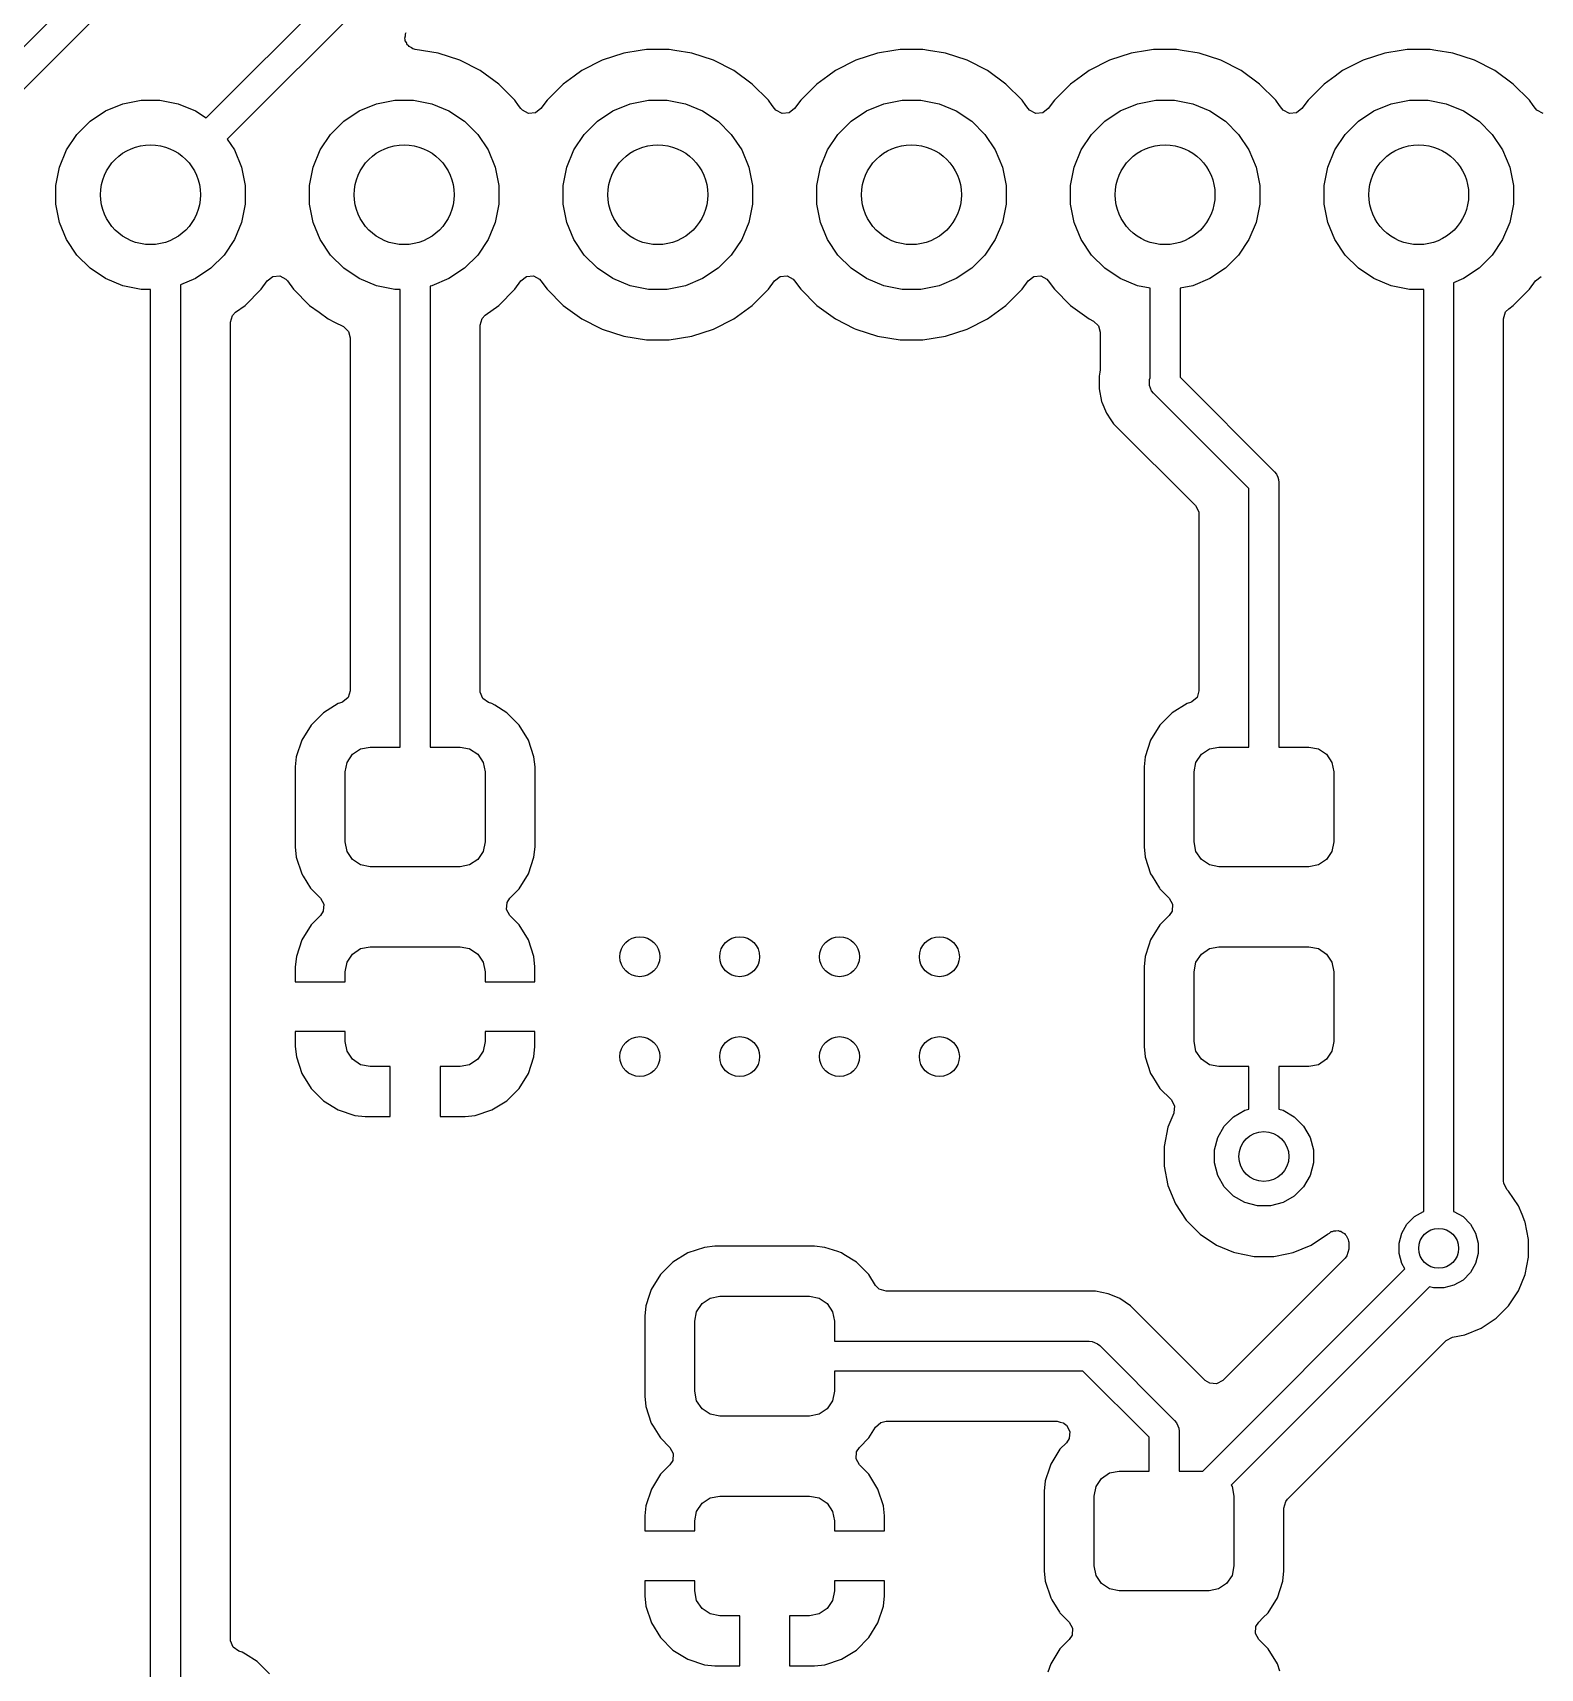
# Model space of a CAD drawing. Extents: x 103 to 241, y -131 to -73.
# Drawn here: x 158.92 to 174.02, y -109.12 to -92.75 of the extents above; entities that cross this region are included whole.
import ezdxf

# ---------------------------------------------------------------- set-up
doc = ezdxf.new("R2010")
doc.units = 0
doc.layers.add('BLACK', color=7, linetype='CONTINUOUS')

msp = doc.modelspace()

# ---------------------------------------------------------------- linework, layer by layer
at = {"layer": 'BLACK', "linetype": 'CONTINUOUS'}
for p, q in [((158.116243, -93.601624), (170.073934, -81.643934)), ((170.242132, -81.9), (158.328375, -93.813756)), ((160.656243, -93.601624), (171.363934, -82.893934)), ((171.532132, -83.15), (160.868375, -93.813756)), ((162.647502, -92.802966), (162.652391, -92.780489)), ((162.651901, -92.814762), (162.647502, -92.802966)), ((162.651722, -92.827352), (162.651901, -92.814762)), ((162.663881, -92.846879), (162.651722, -92.827352)), ((162.652391, -92.780489), (162.65272, -92.757489)), ((162.65272, -92.757489), (162.660033, -92.745361)), ((162.671919, -92.86843), (162.663881, -92.846879)), ((162.681997, -92.875974), (162.671919, -92.86843)), ((162.688653, -92.886664), (162.681997, -92.875974)), ((162.709437, -92.896517), (162.688653, -92.886664)), ((162.714071, -92.899986), (162.709437, -92.896517)), ((162.727852, -92.910302), (162.714071, -92.899986)), ((162.740411, -92.9112), (162.727852, -92.910302)), ((162.751788, -92.916593), (162.740411, -92.9112)), ((162.980247, -92.952778), (162.751788, -92.916593)), ((163.197755, -93.02345), (162.980247, -92.952778)), ((164.83975, -92.952778), (164.622244, -93.02345)), ((164.839753, -92.952778), (164.83975, -92.952778)), ((165.003033, -92.926917), (164.839753, -92.952778)), ((165.065646, -92.917), (165.003033, -92.926917)), ((165.294354, -92.917), (165.065646, -92.917)), ((165.350826, -92.925944), (165.294354, -92.917)), ((165.520248, -92.952778), (165.350826, -92.925944)), ((165.737755, -93.02345), (165.520248, -92.952778)), ((167.37975, -92.952778), (167.162244, -93.02345)), ((167.379753, -92.952778), (167.37975, -92.952778)), ((167.543033, -92.926917), (167.379753, -92.952778)), ((167.605646, -92.917), (167.543033, -92.926917)), ((167.834354, -92.917), (167.605646, -92.917)), ((167.890826, -92.925944), (167.834354, -92.917)), ((168.060248, -92.952778), (167.890826, -92.925944)), ((168.277755, -93.02345), (168.060248, -92.952778)), ((169.91975, -92.952778), (169.702244, -93.02345)), ((169.919753, -92.952778), (169.91975, -92.952778)), ((170.083033, -92.926917), (169.919753, -92.952778)), ((170.145646, -92.917), (170.083033, -92.926917)), ((170.374354, -92.917), (170.145646, -92.917)), ((170.430826, -92.925944), (170.374354, -92.917)), ((170.600248, -92.952778), (170.430826, -92.925944)), ((170.817755, -93.02345), (170.600248, -92.952778)), ((172.45975, -92.952778), (172.242244, -93.02345)), ((172.459753, -92.952778), (172.45975, -92.952778)), ((172.623033, -92.926917), (172.459753, -92.952778)), ((172.685646, -92.917), (172.623033, -92.926917)), ((172.914354, -92.917), (172.685646, -92.917)), ((172.970826, -92.925944), (172.914354, -92.917)), ((173.140248, -92.952778), (172.970826, -92.925944)), ((173.357755, -93.02345), (173.140248, -92.952778)), ((163.401538, -93.127283), (163.197755, -93.02345)), ((163.586566, -93.261714), (163.401538, -93.127283)), ((164.344051, -93.181346), (164.233434, -93.261714)), ((164.418461, -93.127283), (164.344051, -93.181346)), ((164.622244, -93.02345), (164.418461, -93.127283)), ((165.941538, -93.127283), (165.737755, -93.02345)), ((166.126566, -93.261714), (165.941538, -93.127283)), ((166.884051, -93.181346), (166.773434, -93.261714)), ((166.958461, -93.127283), (166.884051, -93.181346)), ((167.162244, -93.02345), (166.958461, -93.127283)), ((168.481538, -93.127283), (168.277755, -93.02345)), ((168.666566, -93.261714), (168.481538, -93.127283)), ((169.424051, -93.181346), (169.313434, -93.261714)), ((169.498461, -93.127283), (169.424051, -93.181346)), ((169.702244, -93.02345), (169.498461, -93.127283)), ((171.021538, -93.127283), (170.817755, -93.02345)), ((171.206566, -93.261714), (171.021538, -93.127283)), ((171.964051, -93.181346), (171.853434, -93.261714)), ((172.038461, -93.127283), (171.964051, -93.181346)), ((172.242244, -93.02345), (172.038461, -93.127283)), ((173.561538, -93.127283), (173.357755, -93.02345)), ((173.746566, -93.261714), (173.561538, -93.127283)), ((163.748286, -93.423434), (163.586566, -93.261714)), ((164.233431, -93.261716), (164.071715, -93.423432)), ((164.233432, -93.261716), (164.233431, -93.261716)), ((164.233434, -93.261714), (164.233432, -93.261716)), ((166.288286, -93.423434), (166.126566, -93.261714)), ((166.773431, -93.261716), (166.611715, -93.423432)), ((166.773432, -93.261716), (166.773431, -93.261716)), ((166.773434, -93.261714), (166.773432, -93.261716)), ((168.828286, -93.423434), (168.666566, -93.261714)), ((169.313431, -93.261716), (169.151715, -93.423432)), ((169.313432, -93.261716), (169.313431, -93.261716)), ((169.313434, -93.261714), (169.313432, -93.261716)), ((171.368286, -93.423434), (171.206566, -93.261714)), ((171.853431, -93.261716), (171.691715, -93.423432)), ((171.853432, -93.261716), (171.853431, -93.261716)), ((171.853434, -93.261714), (171.853432, -93.261716)), ((173.908286, -93.423434), (173.746566, -93.261714)), ((159.650995, -93.52997), (159.823504, -93.458514)), ((159.823504, -93.458514), (160.006639, -93.422087)), ((160.006639, -93.422087), (160.193361, -93.422087)), ((160.193361, -93.422087), (160.376496, -93.458514)), ((160.376496, -93.458514), (160.549005, -93.52997)), ((162.190995, -93.52997), (162.363504, -93.458514)), ((162.363504, -93.458514), (162.546639, -93.422087)), ((162.546639, -93.422087), (162.733361, -93.422087)), ((162.733361, -93.422087), (162.916496, -93.458514)), ((162.916496, -93.458514), (163.089005, -93.52997)), ((163.786033, -93.475388), (163.748286, -93.423434)), ((163.809682, -93.507938), (163.786033, -93.475388)), ((163.823579, -93.523976), (163.809682, -93.507938)), ((164.010318, -93.507938), (163.954987, -93.550603)), ((164.071715, -93.423432), (164.010318, -93.507938)), ((164.730995, -93.52997), (164.903504, -93.458514)), ((164.903504, -93.458514), (165.086639, -93.422087)), ((165.086639, -93.422087), (165.273361, -93.422087)), ((165.273361, -93.422087), (165.456496, -93.458514)), ((165.456496, -93.458514), (165.629005, -93.52997)), ((166.326033, -93.475388), (166.288286, -93.423434)), ((166.349682, -93.507938), (166.326033, -93.475388)), ((166.363579, -93.523976), (166.349682, -93.507938)), ((166.550318, -93.507938), (166.494987, -93.550603)), ((166.611715, -93.423432), (166.550318, -93.507938)), ((167.270995, -93.52997), (167.443504, -93.458514)), ((167.443504, -93.458514), (167.626639, -93.422087)), ((167.626639, -93.422087), (167.813361, -93.422087)), ((167.813361, -93.422087), (167.996496, -93.458514)), ((167.996496, -93.458514), (168.169005, -93.52997)), ((168.866033, -93.475388), (168.828286, -93.423434)), ((168.889682, -93.507938), (168.866033, -93.475388)), ((168.903579, -93.523976), (168.889682, -93.507938)), ((169.090318, -93.507938), (169.034987, -93.550603)), ((169.151715, -93.423432), (169.090318, -93.507938)), ((169.810995, -93.52997), (169.983504, -93.458514)), ((169.983504, -93.458514), (170.166639, -93.422087)), ((170.166639, -93.422087), (170.353361, -93.422087)), ((170.353361, -93.422087), (170.536496, -93.458514)), ((170.536496, -93.458514), (170.709005, -93.52997)), ((171.406033, -93.475388), (171.368286, -93.423434)), ((171.429682, -93.507938), (171.406033, -93.475388)), ((171.443579, -93.523976), (171.429682, -93.507938)), ((171.630318, -93.507938), (171.574987, -93.550603)), ((171.691715, -93.423432), (171.630318, -93.507938)), ((172.350995, -93.52997), (172.523504, -93.458514)), ((172.523504, -93.458514), (172.706639, -93.422087)), ((172.706639, -93.422087), (172.893361, -93.422087)), ((172.893361, -93.422087), (173.076496, -93.458514)), ((173.076496, -93.458514), (173.249005, -93.52997)), ((173.946033, -93.475388), (173.908286, -93.423434)), ((173.969682, -93.507938), (173.946033, -93.475388)), ((173.983579, -93.523976), (173.969682, -93.507938)), ((159.363708, -93.76574), (159.49574, -93.633708)), ((159.49574, -93.633708), (159.650995, -93.52997)), ((160.549005, -93.52997), (160.656243, -93.601624)), ((161.903708, -93.76574), (162.03574, -93.633708)), ((162.03574, -93.633708), (162.190995, -93.52997)), ((163.089005, -93.52997), (163.24426, -93.633708)), ((163.24426, -93.633708), (163.376292, -93.76574)), ((163.885374, -93.556582), (163.823579, -93.523976)), ((163.954987, -93.550603), (163.885374, -93.556582)), ((164.443708, -93.76574), (164.57574, -93.633708)), ((164.57574, -93.633708), (164.730995, -93.52997)), ((165.629005, -93.52997), (165.78426, -93.633708)), ((165.78426, -93.633708), (165.916292, -93.76574)), ((166.425374, -93.556582), (166.363579, -93.523976)), ((166.494987, -93.550603), (166.425374, -93.556582)), ((166.983708, -93.76574), (167.11574, -93.633708)), ((167.11574, -93.633708), (167.270995, -93.52997)), ((168.169005, -93.52997), (168.32426, -93.633708)), ((168.32426, -93.633708), (168.456292, -93.76574)), ((168.965374, -93.556582), (168.903579, -93.523976)), ((169.034987, -93.550603), (168.965374, -93.556582)), ((169.523708, -93.76574), (169.65574, -93.633708)), ((169.65574, -93.633708), (169.810995, -93.52997)), ((170.709005, -93.52997), (170.86426, -93.633708)), ((170.86426, -93.633708), (170.996292, -93.76574)), ((171.505374, -93.556582), (171.443579, -93.523976)), ((171.574987, -93.550603), (171.505374, -93.556582)), ((172.063708, -93.76574), (172.19574, -93.633708)), ((172.19574, -93.633708), (172.350995, -93.52997)), ((173.249005, -93.52997), (173.40426, -93.633708)), ((173.40426, -93.633708), (173.536292, -93.76574)), ((174.045374, -93.556582), (173.983579, -93.523976)), ((159.25997, -93.920995), (159.363708, -93.76574)), ((160.868375, -93.813756), (160.94003, -93.920995)), ((161.79997, -93.920995), (161.903708, -93.76574)), ((163.376292, -93.76574), (163.48003, -93.920995)), ((164.33997, -93.920995), (164.443708, -93.76574)), ((165.916292, -93.76574), (166.02003, -93.920995)), ((166.87997, -93.920995), (166.983708, -93.76574)), ((168.456292, -93.76574), (168.56003, -93.920995)), ((169.41997, -93.920995), (169.523708, -93.76574)), ((170.996292, -93.76574), (171.10003, -93.920995)), ((171.95997, -93.920995), (172.063708, -93.76574)), ((173.536292, -93.76574), (173.64003, -93.920995)), ((159.188514, -94.093504), (159.25997, -93.920995)), ((160.94003, -93.920995), (161.011486, -94.093504)), ((161.728514, -94.093504), (161.79997, -93.920995)), ((163.48003, -93.920995), (163.551486, -94.093504)), ((164.268514, -94.093504), (164.33997, -93.920995)), ((166.02003, -93.920995), (166.091486, -94.093504)), ((166.808514, -94.093504), (166.87997, -93.920995)), ((168.56003, -93.920995), (168.631486, -94.093504)), ((169.348514, -94.093504), (169.41997, -93.920995)), ((171.10003, -93.920995), (171.171486, -94.093504)), ((171.888514, -94.093504), (171.95997, -93.920995)), ((173.64003, -93.920995), (173.711486, -94.093504)), ((159.152087, -94.276639), (159.188514, -94.093504)), ((161.011486, -94.093504), (161.047913, -94.276639)), ((161.692087, -94.276639), (161.728514, -94.093504)), ((163.551486, -94.093504), (163.587913, -94.276639)), ((164.232087, -94.276639), (164.268514, -94.093504)), ((166.091486, -94.093504), (166.127913, -94.276639)), ((166.772087, -94.276639), (166.808514, -94.093504)), ((168.631486, -94.093504), (168.667913, -94.276639)), ((169.312087, -94.276639), (169.348514, -94.093504)), ((171.171486, -94.093504), (171.207913, -94.276639)), ((171.852087, -94.276639), (171.888514, -94.093504)), ((173.711486, -94.093504), (173.747913, -94.276639)), ((159.152087, -94.463361), (159.152087, -94.276639)), ((161.047913, -94.276639), (161.047913, -94.463361)), ((161.692087, -94.463361), (161.692087, -94.276639)), ((163.587913, -94.276639), (163.587913, -94.463361)), ((164.232087, -94.463361), (164.232087, -94.276639)), ((166.127913, -94.276639), (166.127913, -94.463361)), ((166.772087, -94.463361), (166.772087, -94.276639)), ((168.667913, -94.276639), (168.667913, -94.463361)), ((169.312087, -94.463361), (169.312087, -94.276639)), ((171.207913, -94.276639), (171.207913, -94.463361)), ((171.852087, -94.463361), (171.852087, -94.276639)), ((173.747913, -94.276639), (173.747913, -94.463361)), ((159.188514, -94.646496), (159.152087, -94.463361)), ((161.047913, -94.463361), (161.011486, -94.646496)), ((161.728514, -94.646496), (161.692087, -94.463361)), ((163.587913, -94.463361), (163.551486, -94.646496)), ((164.268514, -94.646496), (164.232087, -94.463361)), ((166.127913, -94.463361), (166.091486, -94.646496)), ((166.808514, -94.646496), (166.772087, -94.463361)), ((168.667913, -94.463361), (168.631486, -94.646496)), ((169.348514, -94.646496), (169.312087, -94.463361)), ((171.207913, -94.463361), (171.171486, -94.646496)), ((171.888514, -94.646496), (171.852087, -94.463361)), ((173.747913, -94.463361), (173.711486, -94.646496)), ((159.25997, -94.819005), (159.188514, -94.646496)), ((161.011486, -94.646496), (160.94003, -94.819005)), ((161.79997, -94.819005), (161.728514, -94.646496)), ((163.551486, -94.646496), (163.48003, -94.819005)), ((164.33997, -94.819005), (164.268514, -94.646496)), ((166.091486, -94.646496), (166.02003, -94.819005)), ((166.87997, -94.819005), (166.808514, -94.646496)), ((168.631486, -94.646496), (168.56003, -94.819005)), ((169.41997, -94.819005), (169.348514, -94.646496)), ((171.171486, -94.646496), (171.10003, -94.819005)), ((171.95997, -94.819005), (171.888514, -94.646496)), ((173.711486, -94.646496), (173.64003, -94.819005)), ((159.363708, -94.97426), (159.25997, -94.819005)), ((160.94003, -94.819005), (160.836292, -94.97426)), ((161.903708, -94.97426), (161.79997, -94.819005)), ((163.48003, -94.819005), (163.376292, -94.97426)), ((164.443708, -94.97426), (164.33997, -94.819005)), ((166.02003, -94.819005), (165.916292, -94.97426)), ((166.983708, -94.97426), (166.87997, -94.819005)), ((168.56003, -94.819005), (168.456292, -94.97426)), ((169.523708, -94.97426), (169.41997, -94.819005)), ((171.10003, -94.819005), (170.996292, -94.97426)), ((172.063708, -94.97426), (171.95997, -94.819005)), ((173.64003, -94.819005), (173.536292, -94.97426)), ((159.49574, -95.106292), (159.363708, -94.97426)), ((160.836292, -94.97426), (160.70426, -95.106292)), ((162.03574, -95.106292), (161.903708, -94.97426)), ((163.376292, -94.97426), (163.24426, -95.106292)), ((164.57574, -95.106292), (164.443708, -94.97426)), ((165.916292, -94.97426), (165.78426, -95.106292)), ((167.11574, -95.106292), (166.983708, -94.97426)), ((168.456292, -94.97426), (168.32426, -95.106292)), ((169.65574, -95.106292), (169.523708, -94.97426)), ((170.996292, -94.97426), (170.86426, -95.106292)), ((172.19574, -95.106292), (172.063708, -94.97426)), ((173.536292, -94.97426), (173.40426, -95.106292)), ((159.650995, -95.21003), (159.49574, -95.106292)), ((160.70426, -95.106292), (160.549005, -95.21003)), ((162.190995, -95.21003), (162.03574, -95.106292)), ((163.24426, -95.106292), (163.089005, -95.21003)), ((164.730995, -95.21003), (164.57574, -95.106292)), ((165.78426, -95.106292), (165.629005, -95.21003)), ((167.270995, -95.21003), (167.11574, -95.106292)), ((168.32426, -95.106292), (168.169005, -95.21003)), ((169.810995, -95.21003), (169.65574, -95.106292)), ((170.86426, -95.106292), (170.709005, -95.21003)), ((172.350995, -95.21003), (172.19574, -95.106292)), ((173.40426, -95.106292), (173.249005, -95.21003)), ((159.823504, -95.281486), (159.650995, -95.21003)), ((160.006639, -95.317913), (159.823504, -95.281486)), ((160.549005, -95.21003), (160.4, -95.27175)), ((160.4, -95.27175), (160.4, -109.4)), ((161.208286, -95.316566), (161.269683, -95.232059)), ((161.269683, -95.232059), (161.325012, -95.189396)), ((161.325012, -95.189396), (161.394625, -95.183417)), ((161.394625, -95.183417), (161.45642, -95.216023)), ((161.45642, -95.216023), (161.470314, -95.232056)), ((161.470314, -95.232056), (161.531714, -95.316566)), ((162.363504, -95.281486), (162.190995, -95.21003)), ((162.546639, -95.317913), (162.363504, -95.281486)), ((162.916496, -95.281486), (162.9, -95.284767)), ((162.9, -95.284767), (162.9, -99.9)), ((163.089005, -95.21003), (162.916496, -95.281486)), ((163.748286, -95.316566), (163.809683, -95.232059)), ((163.809683, -95.232059), (163.865012, -95.189396)), ((163.865012, -95.189396), (163.934625, -95.183417)), ((163.934625, -95.183417), (163.99642, -95.216023)), ((163.99642, -95.216023), (164.010314, -95.232056)), ((164.010314, -95.232056), (164.071714, -95.316566)), ((164.903504, -95.281486), (164.730995, -95.21003)), ((165.086639, -95.317913), (164.903504, -95.281486)), ((165.456496, -95.281486), (165.273361, -95.317913)), ((165.629005, -95.21003), (165.456496, -95.281486)), ((166.288286, -95.316566), (166.349683, -95.232059)), ((166.349683, -95.232059), (166.405012, -95.189396)), ((166.405012, -95.189396), (166.474625, -95.183417)), ((166.474625, -95.183417), (166.53642, -95.216023)), ((166.53642, -95.216023), (166.550314, -95.232056)), ((166.550314, -95.232056), (166.611714, -95.316566)), ((167.443504, -95.281486), (167.270995, -95.21003)), ((167.626639, -95.317913), (167.443504, -95.281486)), ((167.996496, -95.281486), (167.813361, -95.317913)), ((168.169005, -95.21003), (167.996496, -95.281486)), ((168.828286, -95.316566), (168.889683, -95.232059)), ((168.889683, -95.232059), (168.945012, -95.189396)), ((168.945012, -95.189396), (169.014625, -95.183417)), ((169.014625, -95.183417), (169.07642, -95.216023)), ((169.07642, -95.216023), (169.090314, -95.232056)), ((169.090314, -95.232056), (169.151714, -95.316566)), ((169.983504, -95.281486), (169.810995, -95.21003)), ((170.11, -95.306647), (169.983504, -95.281486)), ((170.11, -96.203552), (170.11, -95.306647)), ((170.536496, -95.281486), (170.41, -95.306647)), ((170.41, -95.306647), (170.41, -96.197868)), ((170.709005, -95.21003), (170.536496, -95.281486)), ((172.523504, -95.281486), (172.350995, -95.21003)), ((172.706639, -95.317913), (172.523504, -95.281486)), ((173.249005, -95.21003), (173.15, -95.251039)), ((173.15, -95.251039), (173.15, -104.549624)), ((173.908286, -95.316566), (173.969683, -95.232059)), ((173.969683, -95.232059), (174.025012, -95.189396)), ((160.1, -95.317913), (160.006639, -95.317913)), ((160.1, -109.4), (160.1, -95.317913)), ((160.951609, -95.547275), (161.046566, -95.478286)), ((161.046566, -95.478286), (161.208286, -95.316566)), ((161.531714, -95.316566), (161.693434, -95.478286)), ((161.693434, -95.478286), (161.788382, -95.54727)), ((162.6, -95.317913), (162.546639, -95.317913)), ((162.6, -99.9), (162.6, -95.317913)), ((163.451612, -95.576335), (163.586566, -95.478286)), ((163.586566, -95.478286), (163.748286, -95.316566)), ((164.071714, -95.316566), (164.233434, -95.478286)), ((164.233434, -95.478286), (164.418462, -95.612717)), ((165.273361, -95.317913), (165.086639, -95.317913)), ((165.941538, -95.612717), (166.126566, -95.478286)), ((166.126566, -95.478286), (166.288286, -95.316566)), ((166.611714, -95.316566), (166.773434, -95.478286)), ((166.773434, -95.478286), (166.958462, -95.612717)), ((167.813361, -95.317913), (167.626639, -95.317913)), ((168.481538, -95.612717), (168.666566, -95.478286)), ((168.666566, -95.478286), (168.828286, -95.316566)), ((169.151714, -95.316566), (169.313434, -95.478286)), ((169.313434, -95.478286), (169.498462, -95.612717)), ((172.85, -95.317913), (172.706639, -95.317913)), ((172.85, -104.549624), (172.85, -95.317913)), ((173.701612, -95.510946), (173.746566, -95.478286)), ((173.746566, -95.478286), (173.908286, -95.316566)), ((160.9005, -95.647589), (160.920185, -95.58055)), ((160.920185, -95.58055), (160.951609, -95.547275)), ((161.788382, -95.54727), (161.878463, -95.612718)), ((161.878463, -95.612718), (161.944166, -95.646195)), ((163.4005, -95.676652), (163.420185, -95.609613)), ((163.420185, -95.609613), (163.451612, -95.576335)), ((164.418462, -95.612717), (164.608207, -95.709397)), ((165.737758, -95.716548), (165.941538, -95.612717)), ((166.958462, -95.612717), (167.148207, -95.709397)), ((168.277758, -95.716548), (168.481538, -95.612717)), ((169.498462, -95.612717), (169.541795, -95.634796)), ((169.541795, -95.634796), (169.59259, -95.682768)), ((173.6505, -95.611262), (173.670185, -95.544223)), ((173.6505, -104.245638), (173.6505, -95.611262)), ((173.670185, -95.544223), (173.701612, -95.510946)), ((160.9005, -102.899986), (160.9005, -95.647589)), ((161.944166, -95.646195), (162.031795, -95.690844)), ((162.031795, -95.690844), (162.082591, -95.738817)), ((162.082591, -95.738817), (162.0995, -95.801328)), ((162.0995, -95.801328), (162.0995, -99.336267)), ((163.4005, -99.336267), (163.4005, -95.676652)), ((164.608207, -95.709397), (164.622244, -95.716549)), ((164.622244, -95.716549), (164.839751, -95.787221)), ((164.839751, -95.787221), (164.839752, -95.787221)), ((164.839752, -95.787221), (164.839755, -95.787222)), ((164.839755, -95.787222), (165.065646, -95.823)), ((165.294354, -95.823), (165.520245, -95.787222)), ((165.520245, -95.787222), (165.520248, -95.787221)), ((165.520248, -95.787221), (165.520249, -95.787221)), ((165.520249, -95.787221), (165.737755, -95.716549)), ((165.737755, -95.716549), (165.737755, -95.716548)), ((165.737755, -95.716548), (165.737758, -95.716548)), ((167.148207, -95.709397), (167.162244, -95.716549)), ((167.162244, -95.716549), (167.379751, -95.787221)), ((167.379751, -95.787221), (167.379752, -95.787221)), ((167.379752, -95.787221), (167.379755, -95.787222)), ((167.379755, -95.787222), (167.605646, -95.823)), ((167.834354, -95.823), (168.060245, -95.787222)), ((168.060245, -95.787222), (168.060248, -95.787221)), ((168.060248, -95.787221), (168.060249, -95.787221)), ((168.060249, -95.787221), (168.277755, -95.716549)), ((168.277755, -95.716549), (168.277755, -95.716548)), ((168.277755, -95.716548), (168.277758, -95.716548)), ((169.59259, -95.682768), (169.6095, -95.74528)), ((169.6095, -95.74528), (169.6095, -96.12345)), ((165.065646, -95.823), (165.065647, -95.823)), ((165.065647, -95.823), (165.294353, -95.823)), ((165.294353, -95.823), (165.294354, -95.823)), ((167.605646, -95.823), (167.605647, -95.823)), ((167.605647, -95.823), (167.834353, -95.823)), ((167.834353, -95.823), (167.834354, -95.823)), ((169.6095, -96.12345), (169.607117, -96.147642)), ((169.607117, -96.147642), (169.599501, -96.185929)), ((169.599501, -96.185929), (169.599501, -96.314073)), ((170.102882, -96.220737), (170.11, -96.203552)), ((170.102882, -96.279263), (170.102882, -96.220737)), ((170.125279, -96.333335), (170.102882, -96.279263)), ((170.41, -96.197868), (171.356066, -97.143934)), ((169.599501, -96.314073), (169.624497, -96.439736)), ((169.624497, -96.439736), (169.624499, -96.439744)), ((169.624499, -96.439744), (169.626961, -96.445689)), ((169.626961, -96.445689), (169.673535, -96.558127)), ((170.143934, -96.356066), (170.125279, -96.333335)), ((171.1, -97.312132), (170.143934, -96.356066)), ((169.673535, -96.558127), (169.717883, -96.624499)), ((169.717883, -96.624499), (169.744726, -96.664673)), ((169.744726, -96.664673), (169.744727, -96.664674)), ((169.744727, -96.664674), (170.563181, -97.483127)), ((171.356066, -97.143934), (171.374721, -97.166665)), ((171.374721, -97.166665), (171.38784, -97.198339)), ((171.38784, -97.198339), (171.397118, -97.220736)), ((171.397118, -97.220736), (171.4, -97.25)), ((171.4, -97.25), (171.4, -99.9)), ((171.1, -99.9), (171.1, -97.312132)), ((170.563181, -97.483127), (170.596666, -97.54445)), ((170.596666, -97.54445), (170.5995, -97.570808)), ((170.5995, -97.570808), (170.5995, -99.336267)), ((162.079815, -99.403306), (162.027011, -99.449061)), ((162.0995, -99.336267), (162.079815, -99.403306)), ((163.401228, -99.349683), (163.4005, -99.336267)), ((163.42805, -99.414199), (163.401228, -99.349683)), ((170.579815, -99.403306), (170.527011, -99.449061)), ((170.5995, -99.336267), (170.579815, -99.403306)), ((161.831342, -99.557289), (161.707289, -99.681342)), ((161.980663, -99.465187), (161.831342, -99.557289)), ((161.980671, -99.465184), (161.980663, -99.465187)), ((162.014506, -99.453972), (161.980671, -99.465184)), ((162.027011, -99.449061), (162.014506, -99.453972)), ((163.485494, -99.453972), (163.42805, -99.414199)), ((163.519328, -99.465184), (163.485494, -99.453972)), ((163.519334, -99.465186), (163.519328, -99.465184)), ((163.519335, -99.465186), (163.519334, -99.465186)), ((163.519336, -99.465187), (163.519335, -99.465186)), ((163.547398, -99.482496), (163.519336, -99.465187)), ((163.668656, -99.557288), (163.547398, -99.482496)), ((163.792712, -99.681344), (163.668656, -99.557288)), ((170.331342, -99.557289), (170.207289, -99.681342)), ((170.480663, -99.465187), (170.331342, -99.557289)), ((170.480671, -99.465184), (170.480663, -99.465187)), ((170.514506, -99.453972), (170.480671, -99.465184)), ((170.527011, -99.449061), (170.514506, -99.453972)), ((161.707289, -99.681342), (161.615187, -99.830663)), ((163.884814, -99.830666), (163.792712, -99.681344)), ((170.207289, -99.681342), (170.115187, -99.830663)), ((161.615186, -99.830666), (161.560001, -99.997203)), ((161.615187, -99.830663), (161.615186, -99.830666)), ((162.204329, -99.91903), (162.3, -99.9)), ((162.3, -99.9), (162.6, -99.9)), ((162.9, -99.9), (163.2, -99.9)), ((163.2, -99.9), (163.295671, -99.91903)), ((163.939999, -99.997203), (163.884814, -99.830666)), ((170.115186, -99.830666), (170.060001, -99.997203)), ((170.115187, -99.830663), (170.115186, -99.830666)), ((170.704329, -99.91903), (170.8, -99.9)), ((170.8, -99.9), (171.1, -99.9)), ((171.4, -99.9), (171.7, -99.9)), ((171.7, -99.9), (171.795671, -99.91903)), ((161.56, -99.997204), (161.5495, -100.099983)), ((161.560001, -99.997204), (161.56, -99.997204)), ((161.560001, -99.997203), (161.560001, -99.997204)), ((162.05, -100.15), (162.06903, -100.054329)), ((162.06903, -100.054329), (162.123223, -99.973223)), ((162.123223, -99.973223), (162.204329, -99.91903)), ((163.295671, -99.91903), (163.376777, -99.973223)), ((163.376777, -99.973223), (163.43097, -100.054329)), ((163.43097, -100.054329), (163.45, -100.15)), ((163.950499, -100.099992), (163.939999, -99.997203)), ((170.06, -99.997204), (170.0495, -100.099983)), ((170.060001, -99.997204), (170.06, -99.997204)), ((170.060001, -99.997203), (170.060001, -99.997204)), ((170.55, -100.15), (170.56903, -100.054329)), ((170.56903, -100.054329), (170.623223, -99.973223)), ((170.623223, -99.973223), (170.704329, -99.91903)), ((171.795671, -99.91903), (171.876777, -99.973223)), ((171.876777, -99.973223), (171.93097, -100.054329)), ((171.93097, -100.054329), (171.95, -100.15)), ((161.5495, -100.099983), (161.5495, -100.900001)), ((162.05, -100.85), (162.05, -100.15)), ((163.45, -100.15), (163.45, -100.85)), ((163.9505, -100.900009), (163.950499, -100.099992)), ((170.0495, -100.099983), (170.0495, -100.900001)), ((170.55, -100.85), (170.55, -100.15)), ((171.95, -100.15), (171.95, -100.85)), ((162.06903, -100.945671), (162.05, -100.85)), ((163.45, -100.85), (163.43097, -100.945671)), ((170.56903, -100.945671), (170.55, -100.85)), ((171.95, -100.85), (171.93097, -100.945671)), ((161.5495, -100.900001), (161.549501, -100.900019)), ((161.549501, -100.900019), (161.56, -101.002796)), ((161.56, -101.002796), (161.560001, -101.002799)), ((161.560001, -101.002799), (161.615185, -101.169331)), ((162.123223, -101.026777), (162.06903, -100.945671)), ((162.204329, -101.08097), (162.123223, -101.026777)), ((163.376777, -101.026777), (163.295671, -101.08097)), ((163.43097, -100.945671), (163.376777, -101.026777)), ((163.884814, -101.169334), (163.939999, -101.002797)), ((163.939999, -101.002797), (163.9505, -100.900009)), ((170.0495, -100.900001), (170.049501, -100.900019)), ((170.049501, -100.900019), (170.06, -101.002796)), ((170.06, -101.002796), (170.060001, -101.002799)), ((170.060001, -101.002799), (170.115185, -101.169331)), ((170.623223, -101.026777), (170.56903, -100.945671)), ((170.704329, -101.08097), (170.623223, -101.026777)), ((171.876777, -101.026777), (171.795671, -101.08097)), ((171.93097, -100.945671), (171.876777, -101.026777)), ((161.615185, -101.169331), (161.615187, -101.169336)), ((161.615187, -101.169336), (161.629609, -101.192718)), ((161.629609, -101.192718), (161.703435, -101.31241)), ((162.3, -101.1), (162.204329, -101.08097)), ((163.2, -101.1), (162.3, -101.1)), ((163.295671, -101.08097), (163.2, -101.1)), ((163.792712, -101.318656), (163.884814, -101.169334)), ((170.115185, -101.169331), (170.115187, -101.169336)), ((170.115187, -101.169336), (170.129609, -101.192718)), ((170.129609, -101.192718), (170.203435, -101.31241)), ((170.8, -101.1), (170.704329, -101.08097)), ((171.7, -101.1), (170.8, -101.1)), ((171.795671, -101.08097), (171.7, -101.1)), ((161.703435, -101.31241), (161.707289, -101.318657)), ((161.707289, -101.318657), (161.801304, -101.412672)), ((163.698691, -101.412676), (163.792712, -101.318656)), ((170.203435, -101.31241), (170.207289, -101.318657)), ((170.207289, -101.318657), (170.300951, -101.412319)), ((161.801304, -101.412672), (161.834789, -101.473995)), ((161.834789, -101.473995), (161.829805, -101.543687)), ((163.66521, -101.526711), (163.670194, -101.457019)), ((163.698695, -101.588034), (163.66521, -101.526711)), ((163.670194, -101.457019), (163.698691, -101.412676)), ((170.300951, -101.412319), (170.334436, -101.473642)), ((170.334436, -101.473642), (170.329452, -101.543334)), ((161.707682, -101.681657), (161.615643, -101.830875)), ((161.801305, -101.588034), (161.707682, -101.681657)), ((161.829805, -101.543687), (161.801305, -101.588034)), ((163.792315, -101.681654), (163.698695, -101.588034)), ((163.884356, -101.830875), (163.792315, -101.681654)), ((170.207289, -101.681342), (170.115187, -101.830663)), ((170.300951, -101.587681), (170.207289, -101.681342)), ((170.329452, -101.543334), (170.300951, -101.587681)), ((161.615641, -101.83088), (161.560494, -101.997302)), ((161.615643, -101.830875), (161.615641, -101.83088)), ((163.884358, -101.83088), (163.884356, -101.830875)), ((163.939505, -101.997302), (163.884358, -101.83088)), ((170.115185, -101.830668), (170.097907, -101.88281)), ((170.115187, -101.830663), (170.115185, -101.830668)), ((161.560493, -101.997309), (161.55, -102.100013)), ((161.560494, -101.997302), (161.560493, -101.997309)), ((162.06903, -102.054329), (162.123223, -101.973223)), ((162.123223, -101.973223), (162.204329, -101.91903)), ((162.204329, -101.91903), (162.3, -101.9)), ((162.3, -101.9), (163.2, -101.9)), ((163.2, -101.9), (163.295671, -101.91903)), ((163.295671, -101.91903), (163.376777, -101.973223)), ((163.376777, -101.973223), (163.43097, -102.054329)), ((163.949998, -102.100013), (163.939505, -101.997302)), ((170.06, -101.997204), (170.0495, -102.099983)), ((170.060001, -101.997204), (170.06, -101.997204)), ((170.097907, -101.88281), (170.060001, -101.997203)), ((170.060001, -101.997203), (170.060001, -101.997204)), ((170.56903, -102.054329), (170.623223, -101.973223)), ((170.623223, -101.973223), (170.704329, -101.91903)), ((170.704329, -101.91903), (170.8, -101.9)), ((170.8, -101.9), (171.7, -101.9)), ((171.7, -101.9), (171.795671, -101.91903)), ((171.795671, -101.91903), (171.876777, -101.973223)), ((171.876777, -101.973223), (171.93097, -102.054329)), ((161.55, -102.100013), (161.55, -102.25)), ((162.05, -102.15), (162.06903, -102.054329)), ((162.05, -102.25), (162.05, -102.15)), ((163.43097, -102.054329), (163.45, -102.15)), ((163.45, -102.15), (163.45, -102.25)), ((163.949999, -102.100028), (163.949998, -102.100013)), ((163.949999, -102.25), (163.949999, -102.100028)), ((170.0495, -102.099983), (170.0495, -102.900001)), ((170.55, -102.15), (170.56903, -102.054329)), ((170.55, -102.85), (170.55, -102.15)), ((171.93097, -102.054329), (171.95, -102.15)), ((171.95, -102.15), (171.95, -102.85)), ((161.55, -102.25), (162.05, -102.25)), ((163.45, -102.25), (163.949999, -102.25)), ((162.05, -102.75), (161.550001, -102.75)), ((161.550001, -102.75), (161.550001, -102.899986)), ((162.05, -102.85), (162.05, -102.75)), ((163.95, -102.75), (163.45, -102.75)), ((163.45, -102.75), (163.45, -102.85)), ((163.95, -102.899973), (163.95, -102.75)), ((160.9005, -108.399986), (160.9005, -102.899986)), ((161.550001, -102.899986), (161.560494, -103.002697)), ((161.560494, -103.002697), (161.615641, -103.169119)), ((162.06903, -102.945671), (162.05, -102.85)), ((162.123223, -103.026777), (162.06903, -102.945671)), ((163.43097, -102.945671), (163.376777, -103.026777)), ((163.45, -102.85), (163.43097, -102.945671)), ((163.884358, -103.169119), (163.939505, -103.002697)), ((163.939505, -103.002697), (163.939506, -103.00269)), ((163.939506, -103.00269), (163.949999, -102.899986)), ((163.949999, -102.899986), (163.95, -102.899973)), ((170.0495, -102.900001), (170.049501, -102.900019)), ((170.049501, -102.900019), (170.06, -103.002796)), ((170.06, -103.002796), (170.060001, -103.002799)), ((170.060001, -103.002799), (170.115185, -103.169331)), ((170.56903, -102.945671), (170.55, -102.85)), ((170.623223, -103.026777), (170.56903, -102.945671)), ((171.93097, -102.945671), (171.876777, -103.026777)), ((171.95, -102.85), (171.93097, -102.945671)), ((161.615641, -103.169119), (161.615643, -103.169124)), ((161.615643, -103.169124), (161.707684, -103.318345)), ((162.204329, -103.08097), (162.123223, -103.026777)), ((162.3, -103.1), (162.204329, -103.08097)), ((162.5, -103.1), (162.3, -103.1)), ((162.5, -103.599998), (162.5, -103.1)), ((163.2, -103.1), (163, -103.1)), ((163, -103.1), (163, -103.599999)), ((163.295671, -103.08097), (163.2, -103.1)), ((163.376777, -103.026777), (163.295671, -103.08097)), ((163.792315, -103.318345), (163.884356, -103.169124)), ((163.884356, -103.169124), (163.884358, -103.169119)), ((170.115185, -103.169331), (170.115187, -103.169336)), ((170.115187, -103.169336), (170.132771, -103.197844)), ((170.704329, -103.08097), (170.623223, -103.026777)), ((170.8, -103.1), (170.704329, -103.08097)), ((171.1, -103.1), (170.8, -103.1)), ((171.1, -103.526982), (171.1, -103.1)), ((171.7, -103.1), (171.4, -103.1)), ((171.4, -103.1), (171.4, -103.526982)), ((171.795671, -103.08097), (171.7, -103.1)), ((171.876777, -103.026777), (171.795671, -103.08097)), ((161.707684, -103.318345), (161.831654, -103.442315)), ((163.668345, -103.442315), (163.792315, -103.318345)), ((170.132771, -103.197844), (170.207096, -103.318345)), ((170.207096, -103.318345), (170.207289, -103.318657)), ((170.207289, -103.318657), (170.319821, -103.431189)), ((161.831654, -103.442315), (161.980875, -103.534356)), ((163.519124, -103.534356), (163.668345, -103.442315)), ((170.319821, -103.431189), (170.353306, -103.492512)), ((170.353306, -103.492512), (170.348322, -103.562204)), ((161.980875, -103.534356), (161.98088, -103.534358)), ((161.98088, -103.534358), (162.147302, -103.589505)), ((162.147302, -103.589505), (162.147309, -103.589506)), ((162.147309, -103.589506), (162.250019, -103.599999)), ((162.250019, -103.599999), (162.499999, -103.599999)), ((162.499999, -103.599999), (162.5, -103.599998)), ((163, -103.599999), (163.249972, -103.599999)), ((163.249972, -103.599999), (163.249986, -103.599998)), ((163.249986, -103.599998), (163.352697, -103.589505)), ((163.352697, -103.589505), (163.519119, -103.534358)), ((163.519119, -103.534358), (163.519124, -103.534356)), ((170.346701, -103.566322), (170.28795, -103.70816)), ((170.348322, -103.562204), (170.346701, -103.566322)), ((170.853323, -103.695619), (170.945619, -103.603323)), ((170.945619, -103.603323), (171.058658, -103.53806)), ((171.058658, -103.53806), (171.1, -103.526982)), ((171.4, -103.526982), (171.441342, -103.53806)), ((171.441342, -103.53806), (171.554381, -103.603323)), ((171.554381, -103.603323), (171.646677, -103.695619)), ((170.287947, -103.70817), (170.2495, -103.901456)), ((170.28795, -103.70816), (170.287947, -103.70817)), ((170.754278, -103.934737), (170.78806, -103.808658)), ((170.78806, -103.808658), (170.853323, -103.695619)), ((171.646677, -103.695619), (171.71194, -103.808658)), ((171.71194, -103.808658), (171.745722, -103.934737)), ((170.2495, -103.901456), (170.2495, -103.901459)), ((170.2495, -103.901459), (170.2495, -104.098541)), ((170.754278, -104.065263), (170.754278, -103.934737)), ((171.745722, -103.934737), (171.745722, -104.065263)), ((170.2495, -104.098543), (170.249499, -104.098543)), ((170.249499, -104.098543), (170.287947, -104.291829)), ((170.2495, -104.098541), (170.2495, -104.098543)), ((170.78806, -104.191342), (170.754278, -104.065263)), ((171.745722, -104.065263), (171.71194, -104.191342)), ((170.287947, -104.291829), (170.28795, -104.291839)), ((170.28795, -104.291839), (170.363364, -104.473907)), ((170.853323, -104.304381), (170.78806, -104.191342)), ((170.945619, -104.396677), (170.853323, -104.304381)), ((171.646677, -104.304381), (171.554381, -104.396677)), ((171.71194, -104.191342), (171.646677, -104.304381)), ((173.653334, -104.271996), (173.6505, -104.245638)), ((173.686819, -104.333319), (173.653334, -104.271996)), ((170.363364, -104.473907), (170.363371, -104.47392)), ((170.363371, -104.47392), (170.47286, -104.637781)), ((171.058658, -104.46194), (170.945619, -104.396677)), ((171.184737, -104.495722), (171.058658, -104.46194)), ((171.441342, -104.46194), (171.315263, -104.495722)), ((171.554381, -104.396677), (171.441342, -104.46194)), ((173.699461, -104.345961), (173.686819, -104.333319)), ((173.699464, -104.345965), (173.699461, -104.345961)), ((173.798009, -104.493446), (173.699464, -104.345965)), ((170.47286, -104.637781), (170.472863, -104.637785)), ((170.472863, -104.637785), (170.612214, -104.777136)), ((171.315263, -104.495722), (171.184737, -104.495722)), ((172.682659, -104.676495), (172.756495, -104.602659)), ((172.756495, -104.602659), (172.846927, -104.550448)), ((172.846927, -104.550448), (172.85, -104.549624)), ((173.15, -104.549624), (173.153073, -104.550448)), ((173.153073, -104.550448), (173.243505, -104.602659)), ((173.243505, -104.602659), (173.317341, -104.676495)), ((173.798016, -104.493459), (173.798009, -104.493446)), ((173.834628, -104.581851), (173.798016, -104.493459)), ((173.863308, -104.651092), (173.834628, -104.581851)), ((170.612214, -104.777136), (170.612218, -104.777139)), ((170.612218, -104.777139), (170.776079, -104.886628)), ((171.723914, -104.886632), (171.887782, -104.777139)), ((171.887782, -104.777139), (171.887785, -104.777136)), ((171.887785, -104.777136), (171.887819, -104.777103)), ((171.887819, -104.777103), (171.88784, -104.777091)), ((171.88784, -104.777091), (171.892492, -104.773274)), ((171.892492, -104.773274), (171.893215, -104.774156)), ((171.893215, -104.774156), (171.907255, -104.76649)), ((171.907255, -104.76649), (171.923989, -104.75199)), ((171.923989, -104.75199), (171.93732, -104.750073)), ((171.93732, -104.750073), (171.949142, -104.743618)), ((171.949142, -104.743618), (171.971228, -104.745197)), ((171.971228, -104.745197), (171.993147, -104.742046)), ((171.993147, -104.742046), (172.005398, -104.747641)), ((172.005398, -104.747641), (172.018834, -104.748602)), ((172.018834, -104.748602), (172.03656, -104.761872)), ((172.03656, -104.761872), (172.056703, -104.771071)), ((172.056703, -104.771071), (172.063985, -104.782402)), ((172.063985, -104.782402), (172.074767, -104.790474)), ((172.074767, -104.790474), (172.082504, -104.811219)), ((172.082504, -104.811219), (172.094477, -104.829849)), ((172.603422, -104.86779), (172.630448, -104.766927)), ((172.630448, -104.766927), (172.682659, -104.676495)), ((173.317341, -104.676495), (173.369552, -104.766927)), ((173.369552, -104.766927), (173.396578, -104.86779)), ((173.865893, -104.657332), (173.863308, -104.651092)), ((173.865896, -104.657341), (173.865893, -104.657332)), ((173.900499, -104.831304), (173.865896, -104.657341)), ((165.480663, -104.965187), (165.331342, -105.057289)), ((165.480668, -104.965185), (165.480663, -104.965187)), ((165.6472, -104.910001), (165.480668, -104.965185)), ((165.647203, -104.91), (165.6472, -104.910001)), ((165.74998, -104.899501), (165.647203, -104.91)), ((165.749998, -104.8995), (165.74998, -104.899501)), ((166.75001, -104.8995), (165.749998, -104.8995)), ((166.852795, -104.91), (166.75001, -104.8995)), ((166.852797, -104.910001), (166.852795, -104.91)), ((166.982565, -104.953002), (166.852797, -104.910001)), ((167.019331, -104.965185), (166.982565, -104.953002)), ((167.019336, -104.965187), (167.019331, -104.965185)), ((167.04425, -104.980554), (167.019336, -104.965187)), ((170.776079, -104.886628), (170.776092, -104.886635)), ((170.776092, -104.886635), (170.946666, -104.957288)), ((170.946666, -104.957288), (170.958165, -104.962051)), ((170.958165, -104.962051), (170.958169, -104.962051)), ((170.958169, -104.962051), (170.95817, -104.962052)), ((170.95817, -104.962052), (171.151456, -105.0005)), ((171.348543, -105.0005), (171.478582, -104.974632)), ((171.478582, -104.974632), (171.541835, -104.962051)), ((171.541835, -104.962051), (171.723914, -104.886632)), ((172.0995, -104.929191), (172.079815, -104.99623)), ((172.094477, -104.829849), (172.097628, -104.851767)), ((172.097628, -104.851767), (172.099184, -104.855938)), ((172.099184, -104.855938), (172.0995, -104.864784)), ((172.0995, -104.864784), (172.0995, -104.929191)), ((172.603422, -104.97221), (172.603422, -104.86779)), ((172.630448, -105.073073), (172.603422, -104.97221)), ((173.396578, -104.97221), (173.369552, -105.073073)), ((173.396578, -104.86779), (173.396578, -104.97221)), ((173.9005, -104.831306), (173.900499, -104.831304)), ((173.9005, -105.008693), (173.9005, -104.831306)), ((165.331342, -105.057289), (165.207289, -105.181342)), ((167.168656, -105.057288), (167.04425, -104.980554)), ((167.292712, -105.181344), (167.168656, -105.057288)), ((170.637868, -107.15), (172.661321, -105.126546)), ((172.063181, -105.016872), (170.83768, -106.242373)), ((171.151456, -105.0005), (171.151459, -105.0005)), ((171.151459, -105.0005), (171.348543, -105.0005)), ((172.079815, -104.99623), (172.063181, -105.016872)), ((172.661321, -105.126546), (172.630448, -105.073073)), ((173.369552, -105.073073), (173.317341, -105.163505)), ((173.866158, -105.181342), (173.900499, -105.008695)), ((173.900499, -105.008695), (173.9005, -105.008693)), ((165.207289, -105.181342), (165.115187, -105.330663)), ((167.360099, -105.290597), (167.292712, -105.181344)), ((167.398599, -105.329815), (167.360099, -105.290597)), ((172.906592, -105.305539), (170.92169, -107.290441)), ((172.94779, -105.316578), (172.906592, -105.305539)), ((173.153073, -105.289552), (173.05221, -105.316578)), ((173.243505, -105.237341), (173.153073, -105.289552)), ((173.317341, -105.163505), (173.243505, -105.237341)), ((173.798013, -105.346547), (173.865894, -105.182666)), ((173.865894, -105.182666), (173.866158, -105.181342)), ((165.095109, -105.391254), (165.060001, -105.497203)), ((165.115185, -105.330668), (165.095109, -105.391254)), ((165.115187, -105.330663), (165.115185, -105.330668)), ((165.623223, -105.473223), (165.704329, -105.41903)), ((165.704329, -105.41903), (165.8, -105.4)), ((165.8, -105.4), (166.7, -105.4)), ((166.7, -105.4), (166.795671, -105.41903)), ((166.795671, -105.41903), (166.876777, -105.473223)), ((167.465638, -105.3495), (167.398599, -105.329815)), ((169.564069, -105.3495), (167.465638, -105.3495)), ((169.564071, -105.3495), (169.564069, -105.3495)), ((169.689738, -105.374497), (169.564071, -105.3495)), ((169.689744, -105.374499), (169.689738, -105.374497)), ((169.800039, -105.420185), (169.689744, -105.374499)), ((169.808127, -105.423535), (169.800039, -105.420185)), ((169.914669, -105.494723), (169.808127, -105.423535)), ((173.05221, -105.316578), (172.94779, -105.316578)), ((173.699464, -105.494035), (173.798013, -105.346547)), ((165.06, -105.497204), (165.0495, -105.599983)), ((165.0495, -105.599983), (165.0495, -106.400001)), ((165.060001, -105.497204), (165.06, -105.497204)), ((165.060001, -105.497203), (165.060001, -105.497204)), ((165.55, -105.65), (165.56903, -105.554329)), ((165.56903, -105.554329), (165.623223, -105.473223)), ((166.876777, -105.473223), (166.93097, -105.554329)), ((166.93097, -105.554329), (166.95, -105.65)), ((169.914673, -105.494726), (169.914669, -105.494723)), ((169.914674, -105.494727), (169.914673, -105.494726)), ((170.662318, -106.242373), (169.914674, -105.494727)), ((173.426547, -105.718013), (173.574035, -105.619464)), ((173.574035, -105.619464), (173.699464, -105.494035)), ((165.55, -106.35), (165.55, -105.65)), ((166.95, -105.65), (166.95, -105.85)), ((173.13884, -105.810524), (173.262666, -105.785894)), ((173.262666, -105.785894), (173.426547, -105.718013)), ((166.95, -105.85), (169.5, -105.85)), ((169.5, -105.85), (169.529264, -105.852882)), ((169.529264, -105.852882), (169.551661, -105.862159)), ((169.551661, -105.862159), (169.583335, -105.875279)), ((169.583335, -105.875279), (169.606066, -105.893934)), ((169.606066, -105.893934), (170.356066, -106.643934)), ((171.486813, -107.433131), (173.07552, -105.844424)), ((173.07552, -105.844424), (173.136841, -105.810941)), ((173.136841, -105.810941), (173.13884, -105.810524)), ((169.437868, -106.15), (166.95, -106.15)), ((166.95, -106.15), (166.95, -106.35)), ((170.1, -106.812132), (169.437868, -106.15)), ((170.706665, -106.270874), (170.662318, -106.242373)), ((170.776357, -106.275858), (170.706665, -106.270874)), ((170.83768, -106.242373), (170.776357, -106.275858)), ((165.0495, -106.400001), (165.049501, -106.400019)), ((165.049501, -106.400019), (165.06, -106.502796)), ((165.56903, -106.445671), (165.55, -106.35)), ((165.623223, -106.526777), (165.56903, -106.445671)), ((166.93097, -106.445671), (166.876777, -106.526777)), ((166.95, -106.35), (166.93097, -106.445671)), ((165.06, -106.502796), (165.060001, -106.502799)), ((165.060001, -106.502799), (165.115185, -106.669331)), ((165.704329, -106.58097), (165.623223, -106.526777)), ((165.8, -106.6), (165.704329, -106.58097)), ((166.7, -106.6), (165.8, -106.6)), ((166.795671, -106.58097), (166.7, -106.6)), ((166.876777, -106.526777), (166.795671, -106.58097)), ((165.115185, -106.669331), (165.115187, -106.669336)), ((165.115187, -106.669336), (165.13409, -106.699983)), ((165.13409, -106.699983), (165.200276, -106.807288)), ((167.292712, -106.818656), (167.360099, -106.709402)), ((167.360099, -106.709402), (167.412047, -106.662679)), ((167.412047, -106.662679), (167.465638, -106.6505)), ((167.465638, -106.6505), (169.179191, -106.6505)), ((169.179191, -106.6505), (169.208631, -106.659144)), ((169.208631, -106.659144), (169.238618, -106.665668)), ((169.238618, -106.665668), (169.243633, -106.669422)), ((169.243633, -106.669422), (169.24623, -106.670185)), ((169.24623, -106.670185), (169.266872, -106.686819)), ((169.266872, -106.686819), (169.271661, -106.691608)), ((169.271661, -106.691608), (169.305146, -106.752931)), ((169.305146, -106.752931), (169.300162, -106.822623)), ((170.356066, -106.643934), (170.374721, -106.666665)), ((170.374721, -106.666665), (170.38784, -106.698339)), ((170.38784, -106.698339), (170.397118, -106.720736)), ((170.397118, -106.720736), (170.4, -106.75)), ((170.4, -106.75), (170.4, -107.15)), ((165.200276, -106.807288), (165.207289, -106.818657)), ((165.207289, -106.818657), (165.301304, -106.912672)), ((165.301304, -106.912672), (165.334789, -106.973995)), ((167.170194, -106.957019), (167.198691, -106.912676)), ((167.198691, -106.912676), (167.292712, -106.818656)), ((169.207287, -106.931345), (169.115187, -107.080663)), ((169.271662, -106.86697), (169.207287, -106.931345)), ((169.300162, -106.822623), (169.271662, -106.86697)), ((170.1, -107.15), (170.1, -106.812132)), ((165.301305, -107.088034), (165.207682, -107.181657)), ((165.329805, -107.043687), (165.301305, -107.088034)), ((165.334789, -106.973995), (165.329805, -107.043687)), ((167.16521, -107.026711), (167.170194, -106.957019)), ((167.198695, -107.088034), (167.16521, -107.026711)), ((167.292315, -107.181654), (167.198695, -107.088034)), ((169.115185, -107.080668), (169.102081, -107.120213)), ((169.115187, -107.080663), (169.115185, -107.080668)), ((165.207682, -107.181657), (165.115643, -107.330875)), ((167.384356, -107.330875), (167.292315, -107.181654)), ((169.06, -107.247204), (169.0495, -107.349983)), ((169.060001, -107.247204), (169.06, -107.247204)), ((169.102081, -107.120213), (169.060001, -107.247203)), ((169.060001, -107.247203), (169.060001, -107.247204)), ((169.56903, -107.304329), (169.623223, -107.223223)), ((169.623223, -107.223223), (169.704329, -107.16903)), ((169.704329, -107.16903), (169.8, -107.15)), ((169.8, -107.15), (170.1, -107.15)), ((170.4, -107.15), (170.637868, -107.15)), ((165.115641, -107.33088), (165.060494, -107.497302)), ((165.115643, -107.330875), (165.115641, -107.33088)), ((165.623223, -107.473223), (165.704329, -107.41903)), ((165.704329, -107.41903), (165.8, -107.4)), ((165.8, -107.4), (166.7, -107.4)), ((166.7, -107.4), (166.795671, -107.41903)), ((166.795671, -107.41903), (166.876777, -107.473223)), ((167.384358, -107.33088), (167.384356, -107.330875)), ((167.439505, -107.497302), (167.384358, -107.33088)), ((169.0495, -107.349983), (169.0495, -108.150001)), ((169.55, -107.4), (169.56903, -107.304329)), ((169.55, -108.1), (169.55, -107.4)), ((170.92169, -107.290441), (170.93097, -107.304329)), ((170.93097, -107.304329), (170.95, -107.4)), ((170.95, -107.4), (170.95, -108.1)), ((171.470183, -107.453768), (171.486813, -107.433131)), ((165.060493, -107.497309), (165.05, -107.600013)), ((165.060494, -107.497302), (165.060493, -107.497309)), ((165.55, -107.65), (165.56903, -107.554329)), ((165.56903, -107.554329), (165.623223, -107.473223)), ((166.876777, -107.473223), (166.93097, -107.554329)), ((166.93097, -107.554329), (166.95, -107.65)), ((167.449998, -107.600013), (167.439505, -107.497302)), ((171.450499, -107.520806), (171.470183, -107.453768)), ((171.4505, -108.150009), (171.450499, -107.520806)), ((165.05, -107.600013), (165.05, -107.75)), ((165.05, -107.75), (165.55, -107.75)), ((165.55, -107.75), (165.55, -107.65)), ((166.95, -107.65), (166.95, -107.75)), ((166.95, -107.75), (167.449999, -107.75)), ((167.449999, -107.600028), (167.449998, -107.600013)), ((167.449999, -107.75), (167.449999, -107.600028)), ((165.55, -108.25), (165.050001, -108.25)), ((165.050001, -108.25), (165.050001, -108.399986)), ((165.55, -108.35), (165.55, -108.25)), ((167.45, -108.25), (166.95, -108.25)), ((166.95, -108.25), (166.95, -108.35)), ((167.45, -108.399973), (167.45, -108.25)), ((169.0495, -108.150001), (169.049501, -108.150019)), ((169.049501, -108.150019), (169.06, -108.252796)), ((169.06, -108.252796), (169.060001, -108.252799)), ((169.060001, -108.252799), (169.115185, -108.419331)), ((169.56903, -108.195671), (169.55, -108.1)), ((169.623223, -108.276777), (169.56903, -108.195671)), ((170.93097, -108.195671), (170.876777, -108.276777)), ((170.95, -108.1), (170.93097, -108.195671)), ((171.384814, -108.419334), (171.439999, -108.252797)), ((171.439999, -108.252797), (171.4505, -108.150009)), ((160.9005, -108.836267), (160.9005, -108.399986)), ((165.050001, -108.399986), (165.060494, -108.502697)), ((165.56903, -108.445671), (165.55, -108.35)), ((166.95, -108.35), (166.93097, -108.445671)), ((167.439506, -108.50269), (167.449999, -108.399986)), ((167.449999, -108.399986), (167.45, -108.399973)), ((169.704329, -108.33097), (169.623223, -108.276777)), ((169.8, -108.35), (169.704329, -108.33097)), ((170.7, -108.35), (169.8, -108.35)), ((170.795671, -108.33097), (170.7, -108.35)), ((170.876777, -108.276777), (170.795671, -108.33097)), ((165.060494, -108.502697), (165.115641, -108.669119)), ((165.623223, -108.526777), (165.56903, -108.445671)), ((165.704329, -108.58097), (165.623223, -108.526777)), ((165.8, -108.6), (165.704329, -108.58097)), ((166.795671, -108.58097), (166.7, -108.6)), ((166.876777, -108.526777), (166.795671, -108.58097)), ((166.93097, -108.445671), (166.876777, -108.526777)), ((167.384358, -108.669119), (167.439505, -108.502697)), ((167.439505, -108.502697), (167.439506, -108.50269)), ((169.115185, -108.419331), (169.115187, -108.419336)), ((169.115187, -108.419336), (169.126678, -108.437966)), ((169.126678, -108.437966), (169.204459, -108.56407)), ((169.204459, -108.56407), (169.207289, -108.568657)), ((169.207289, -108.568657), (169.300951, -108.662319)), ((171.24056, -108.620808), (171.292712, -108.568656)), ((171.292712, -108.568656), (171.384814, -108.419334)), ((165.115641, -108.669119), (165.115643, -108.669124)), ((165.115643, -108.669124), (165.207684, -108.818345)), ((166, -108.6), (165.8, -108.6)), ((166, -109.099998), (166, -108.6)), ((166.7, -108.6), (166.5, -108.6)), ((166.5, -108.6), (166.5, -109.099999)), ((167.292315, -108.818345), (167.384356, -108.669124)), ((167.384356, -108.669124), (167.384358, -108.669119)), ((169.300951, -108.662319), (169.334436, -108.723642)), ((169.334436, -108.723642), (169.329452, -108.793334)), ((171.165564, -108.776358), (171.170548, -108.706666)), ((171.170548, -108.706666), (171.199049, -108.662319)), ((171.199049, -108.662319), (171.24056, -108.620808)), ((160.901228, -108.849683), (160.9005, -108.836267)), ((160.92805, -108.914199), (160.901228, -108.849683)), ((165.207684, -108.818345), (165.331654, -108.942315)), ((167.168345, -108.942315), (167.292315, -108.818345)), ((169.300951, -108.837681), (169.207289, -108.931342)), ((169.329452, -108.793334), (169.300951, -108.837681)), ((171.199049, -108.837681), (171.165564, -108.776358)), ((171.292712, -108.931344), (171.199049, -108.837681)), ((160.985494, -108.953972), (160.92805, -108.914199)), ((161.019328, -108.965184), (160.985494, -108.953972)), ((161.019334, -108.965186), (161.019328, -108.965184)), ((161.019335, -108.965186), (161.019334, -108.965186)), ((161.019336, -108.965187), (161.019335, -108.965186)), ((161.04984, -108.984002), (161.019336, -108.965187)), ((161.168656, -109.057288), (161.04984, -108.984002)), ((161.292712, -109.181344), (161.168656, -109.057288)), ((165.331654, -108.942315), (165.480875, -109.034356)), ((165.480875, -109.034356), (165.48088, -109.034358)), ((165.48088, -109.034358), (165.647302, -109.089505)), ((166.852697, -109.089505), (167.019119, -109.034358)), ((167.019119, -109.034358), (167.019124, -109.034356)), ((167.019124, -109.034356), (167.168345, -108.942315)), ((169.207289, -108.931342), (169.115187, -109.080663)), ((171.384814, -109.080666), (171.292712, -108.931344)), ((165.647302, -109.089505), (165.647309, -109.089506)), ((165.647309, -109.089506), (165.750019, -109.099999)), ((165.750019, -109.099999), (165.999999, -109.099999)), ((165.999999, -109.099999), (166, -109.099998)), ((166.5, -109.099999), (166.749972, -109.099999)), ((166.749972, -109.099999), (166.749986, -109.099998)), ((166.749986, -109.099998), (166.852697, -109.089505)), ((169.115185, -109.080668), (169.087349, -109.16467)), ((169.115187, -109.080663), (169.115185, -109.080668)), ((171.409067, -109.153858), (171.384814, -109.080666))]:
    msp.add_line(p, q, dxfattribs=at)
at = {"layer": 'BLACK'}
for centre, radius in [((160.1, -94.37), 0.5), ((162.64, -94.37), 0.5), ((165.18, -94.37), 0.5), ((167.72, -94.37), 0.5), ((170.26, -94.37), 0.5), ((172.8, -94.37), 0.5), ((165, -102), 0.2), ((166, -102), 0.2), ((167, -102), 0.2), ((168, -102), 0.2), ((165, -103), 0.2), ((166, -103), 0.2), ((167, -103), 0.2), ((168, -103), 0.2), ((171.25, -104), 0.25), ((173, -104.92), 0.2)]:
    msp.add_circle(centre, radius, dxfattribs=at)

doc.saveas('drawing.dxf')
